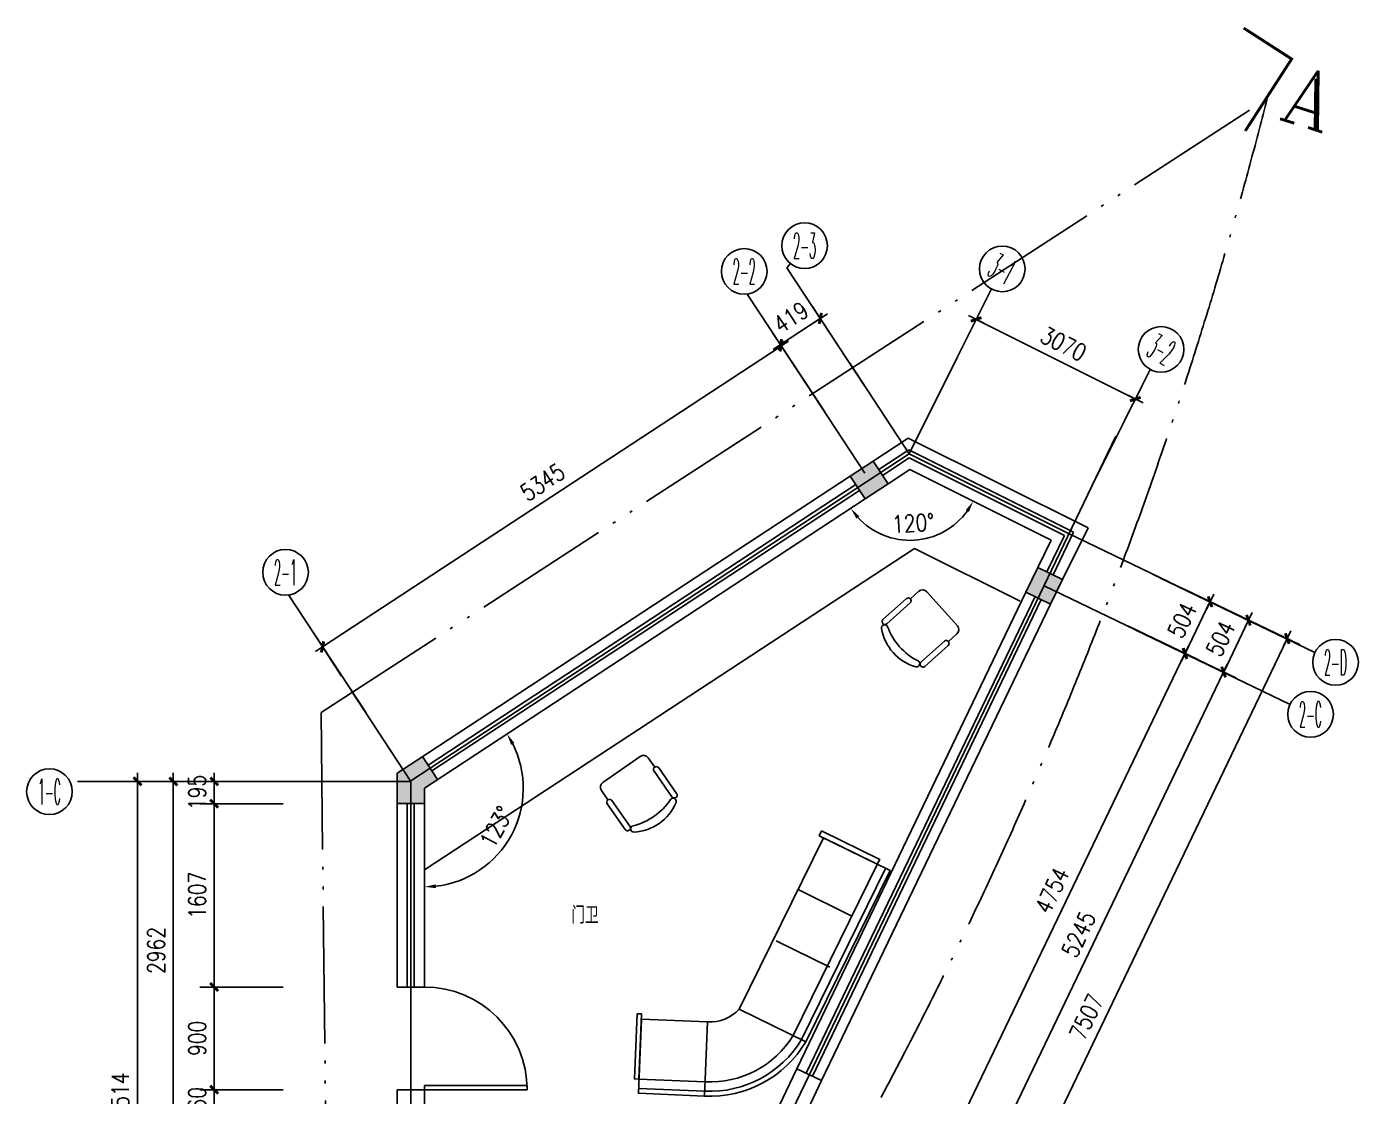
# Model space of a CAD drawing. Extents: x 772793 to 837193, y -2580156 to -2515127.
# Drawn here: x 772793 to 784467, y -2525119 to -2515744 of the extents above; entities that cross this region are included whole.
import ezdxf
from ezdxf.enums import TextEntityAlignment as Align

# ---------------------------------------------------------------- set-up
doc = ezdxf.new("R2010")
doc.units = 0
doc.header["$LTSCALE"] = 500
doc.header["$MEASUREMENT"] = 0
doc.linetypes.add('ACAD_ISO05W100', pattern=[34, 24, -3, 0.5, -3, 0.5, -3])
doc.linetypes.add('CENTER', pattern=[2, 1.25, -0.25, 0.25, -0.25])
doc.layers.get('0').update_dxf_attribs({"linetype": 'CONTINUOUS'})
doc.layers.get('DEFPOINTS').update_dxf_attribs({"linetype": 'CONTINUOUS'})
for name, color, linetype in [('4', 4, 'CONTINUOUS'), ('6', 6, 'CONTINUOUS'), ('AIDL', 6, 'CONTINUOUS'), ('AXIS', 3, 'CONTINUOUS'), ('AXIS_TEXT', 7, 'CONTINUOUS'), ('BLOCK', 1, 'CONTINUOUS'), ('DOTE', 1, 'CENTER'), ('WALL', 7, 'CONTINUOUS')]:
    doc.layers.add(name, color=color, linetype=linetype)
doc.styles.add('COMP', font='complex', dxfattribs={"bigfont": 'hztxt'})
doc.styles.add('COMPLEX', font='COMPLEX')
doc.styles.add('DIM_FONT', font='txt.shx', dxfattribs={"width": 0.8, "bigfont": 'hztxt.shx'})
doc.dimstyles.new('AXIS50', dxfattribs={"dimscale": 0.5, "dimtxt": 300, "dimasz": 1, "dimexe": 250, "dimexo": 300, "dimgap": 150, "dimtad": 1, "dimdec": 0, "dimzin": 0, "dimtxsty": 'DIM_FONT', "dimblk": '_DIMX', "dimblk1": 'ARCHTICK', "dimblk2": 'ARCHTICK', "dimcen": 0.09, "dimdle": 1.5, "dimse1": 1, "dimse2": 1, "dimclrd": 3, "dimclre": 3, "dimclrt": 7, "dimazin": 3, "dimtfac": 1, "dimtdec": 0, "dimtix": 1, "dimtmove": 0, "dimatfit": 3, "dimtolj": 1, "dimtzin": 0})
doc.dimstyles.new('DIMA50', dxfattribs={"dimscale": 0.5, "dimtxt": 300, "dimasz": 1, "dimexe": 250, "dimexo": 300, "dimgap": 150, "dimtad": 1, "dimdec": 0, "dimzin": 0, "dimtxsty": 'DIM_FONT', "dimblk": '_DIMX', "dimblk1": '_DIMX', "dimblk2": '_DIMX', "dimsah": 1, "dimcen": 0.09, "dimdle": 1.5, "dimse1": 1, "dimclrd": 3, "dimclre": 3, "dimclrt": 7, "dimazin": 3, "dimtfac": 1, "dimtdec": 0, "dimtix": 1, "dimtmove": 0, "dimatfit": 3, "dimtolj": 1, "dimtzin": 0})

# ---------------------------------------------------------------- blocks, each defined once
blk = doc.blocks.new('M')
at = {"layer": 'BLOCK'}
for p, q in [((0, 40), (1000, 40)), ((0, 40), (0, 0)), ((0, 0), (1000, 0)), ((1000, 40), (1000, 0))]:
    blk.add_line(p, q, dxfattribs=at)
blk.add_arc((0, 0), 1000, 0, 90, dxfattribs=at)
blk = doc.blocks.new('_AXISO')
blk.add_circle((0, 0), 0.5)
at = {"layer": 'AXIS_TEXT', "style": 'COMPLEX', "width": 1.041667}
blk.add_attdef('A', text='', height=0.56, dxfattribs=at).set_placement((-0.25, -0.28), (0.25, -0.28), align=Align.FIT)
blk = doc.blocks.new('_DIMX')
blk.add_line((-150, 0), (150, 0))
at = {"const_width": 50}
blk.add_lwpolyline([(-70, -70), (70, 70)], dxfattribs=at)
blk = doc.blocks.new('*D134')
at = {"color": 3, "linetype": 'BYBLOCK'}
for p, q in [((756398, -2525061), (755669, -2525061)), ((755794, -2525061), (755794, -2525060)), ((755794, -2525321), (755794, -2525061)), ((755794, -2525322), (755794, -2525322))]:
    blk.add_line(p, q, dxfattribs=at)
at = {"layer": 'DEFPOINTS', "color": 0, "linetype": 'BYBLOCK'}
for p in [(755794, -2525061), (756548, -2525061), (757272, -2525321)]:
    blk.add_point(p, dxfattribs=at)
at = {"color": 3, "linetype": 'BYBLOCK', "xscale": 0.5, "yscale": 0.5, "zscale": 0.5}
for p, rotation in [((755794, -2525061), 270), ((755794, -2525321), 90)]:
    blk.add_blockref('_DIMX', p, dxfattribs=dict(at, rotation=rotation))
at = {"color": 7, "linetype": 'BYBLOCK', "insert": (755644, -2525191), "char_height": 150, "attachment_point": 5, "rotation": 90, "style": 'DIM_FONT'}
blk.add_mtext('\\A1;260', dxfattribs=at)
blk = doc.blocks.new('*D135')
at = {"color": 3, "linetype": 'BYBLOCK'}
for p, q in [((756397, -2524161), (755669, -2524161)), ((755794, -2525061), (755794, -2524162))]:
    blk.add_line(p, q, dxfattribs=at)
at = {"layer": 'DEFPOINTS', "color": 0, "linetype": 'BYBLOCK'}
for p in [(755794, -2524161), (756547, -2524161), (757272, -2525061)]:
    blk.add_point(p, dxfattribs=at)
at = {"color": 3, "linetype": 'BYBLOCK', "xscale": 0.5, "yscale": 0.5, "zscale": 0.5}
for p, rotation in [((755794, -2524161), 90), ((755794, -2525061), 270)]:
    blk.add_blockref('_DIMX', p, dxfattribs=dict(at, rotation=rotation))
at = {"color": 7, "linetype": 'BYBLOCK', "insert": (755644, -2524611), "char_height": 150, "attachment_point": 5, "rotation": 90, "style": 'DIM_FONT'}
blk.add_mtext('\\A1;900', dxfattribs=at)
blk = doc.blocks.new('*D136')
at = {"color": 3, "linetype": 'BYBLOCK'}
for p, q in [((756397, -2522554), (755669, -2522554)), ((755794, -2524161), (755794, -2522554))]:
    blk.add_line(p, q, dxfattribs=at)
at = {"layer": 'DEFPOINTS', "color": 0, "linetype": 'BYBLOCK'}
for p in [(755794, -2522554), (756547, -2522554), (756547, -2524161)]:
    blk.add_point(p, dxfattribs=at)
at = {"color": 3, "linetype": 'BYBLOCK', "xscale": 0.5, "yscale": 0.5, "zscale": 0.5}
for p, rotation in [((755794, -2522554), 90), ((755794, -2524161), 270)]:
    blk.add_blockref('_DIMX', p, dxfattribs=dict(at, rotation=rotation))
at = {"color": 7, "linetype": 'BYBLOCK', "insert": (755644, -2523357), "char_height": 150, "attachment_point": 5, "rotation": 90, "style": 'DIM_FONT'}
blk.add_mtext('\\A1;1607', dxfattribs=at)
blk = doc.blocks.new('*D137')
at = {"color": 3, "linetype": 'BYBLOCK'}
for p, q in [((756246, -2522359), (755669, -2522359)), ((755794, -2522358), (755794, -2522358)), ((755794, -2522554), (755794, -2522359)), ((755794, -2522554), (755794, -2522555))]:
    blk.add_line(p, q, dxfattribs=at)
at = {"layer": 'DEFPOINTS', "color": 0, "linetype": 'BYBLOCK'}
for p in [(755794, -2522359), (756396, -2522359), (756547, -2522554)]:
    blk.add_point(p, dxfattribs=at)
at = {"color": 3, "linetype": 'BYBLOCK', "xscale": 0.5, "yscale": 0.5, "zscale": 0.5}
for p, rotation in [((755794, -2522359), 270), ((755794, -2522554), 90)]:
    blk.add_blockref('_DIMX', p, dxfattribs=dict(at, rotation=rotation))
at = {"color": 7, "linetype": 'BYBLOCK', "insert": (755644, -2522456), "char_height": 150, "attachment_point": 5, "rotation": 90, "style": 'DIM_FONT'}
blk.add_mtext('\\A1;195', dxfattribs=at)
blk = doc.blocks.new('*D138')
at = {"color": 3, "linetype": 'BYBLOCK'}
for p, q in [((760932, -2518798), (760696, -2518438)), ((756744, -2521179), (760764, -2518543)), ((756911, -2521436), (756675, -2521075))]:
    blk.add_line(p, q, dxfattribs=at)
at = {"layer": 'DEFPOINTS', "color": 0, "linetype": 'BYBLOCK'}
for p in [(760764, -2518542), (761014, -2518924), (756993, -2521561)]:
    blk.add_point(p, dxfattribs=at)
at = {"color": 3, "linetype": 'BYBLOCK', "xscale": 0.5, "yscale": 0.5, "zscale": 0.5}
for p, rotation in [((760764, -2518542), 33.26136682013938), ((756743, -2521180), 213.2613668201394)]:
    blk.add_blockref('_DIMX', p, dxfattribs=dict(at, rotation=rotation))
at = {"color": 7, "linetype": 'BYBLOCK', "insert": (758672, -2519736), "char_height": 150, "attachment_point": 5, "rotation": 33.2614, "style": 'DIM_FONT'}
blk.add_mtext('\\A1;5345', dxfattribs=at)
blk = doc.blocks.new('*D139')
at = {"color": 3, "linetype": 'BYBLOCK'}
for p, q in [((762377, -2518504), (762529, -2518199)), ((762474, -2518311), (763869, -2519008)), ((763772, -2519202), (763925, -2518897))]:
    blk.add_line(p, q, dxfattribs=at)
at = {"layer": 'DEFPOINTS', "color": 0, "linetype": 'BYBLOCK'}
for p in [(762309, -2518639), (763869, -2519008), (763705, -2519336)]:
    blk.add_point(p, dxfattribs=at)
at = {"color": 3, "linetype": 'BYBLOCK', "xscale": 0.5, "yscale": 0.5, "zscale": 0.5}
for p, rotation in [((762473, -2518310), 153.4379603862537), ((763869, -2519008), 333.4379603862537)]:
    blk.add_blockref('_DIMX', p, dxfattribs=dict(at, rotation=rotation))
at = {"color": 7, "linetype": 'BYBLOCK', "insert": (763238, -2518525), "char_height": 150, "attachment_point": 5, "rotation": 333.438, "style": 'DIM_FONT'}
blk.add_mtext('\\A1;3070', dxfattribs=at)
blk = doc.blocks.new('*D142')
at = {"color": 3, "linetype": 'BYBLOCK'}
blk.add_line((755121, -2522359), (755121, -2527872), dxfattribs=at)
at = {"layer": 'DEFPOINTS', "color": 0, "linetype": 'BYBLOCK'}
for p in [(756599, -2522359), (755121, -2527873), (756599, -2527873)]:
    blk.add_point(p, dxfattribs=at)
at = {"color": 3, "linetype": 'BYBLOCK', "xscale": 0.5, "yscale": 0.5, "zscale": 0.5}
for p, rotation in [((755121, -2522359), 90), ((755121, -2527873), 270)]:
    blk.add_blockref('_DIMX', p, dxfattribs=dict(at, rotation=rotation))
at = {"color": 7, "linetype": 'BYBLOCK', "insert": (754971, -2525116), "char_height": 150, "attachment_point": 5, "rotation": 90, "style": 'DIM_FONT'}
blk.add_mtext('\\A1;5514', dxfattribs=at)
blk = doc.blocks.new('_ARCHTICK')
at = {"color": 0, "linetype": 'BYBLOCK', "const_width": 0.15}
blk.add_lwpolyline([(-0.5, -0.5), (0.5, 0.5)], dxfattribs=at)
blk = doc.blocks.new('*D143')
at = {"color": 3, "linetype": 'BYBLOCK'}
for p, q in [((756247, -2522359), (755310, -2522359)), ((755435, -2525321), (755435, -2522359))]:
    blk.add_line(p, q, dxfattribs=at)
at = {"layer": 'DEFPOINTS', "color": 0, "linetype": 'BYBLOCK'}
for p in [(755435, -2522359), (756397, -2522359), (756913, -2525321)]:
    blk.add_point(p, dxfattribs=at)
at = {"color": 3, "linetype": 'BYBLOCK', "xscale": 0.5, "yscale": 0.5, "zscale": 0.5}
for p, rotation in [((755435, -2522359), 90), ((755435, -2525321), 270)]:
    blk.add_blockref('_DIMX', p, dxfattribs=dict(at, rotation=rotation))
at = {"color": 7, "linetype": 'BYBLOCK', "insert": (755285, -2523840), "char_height": 150, "attachment_point": 5, "rotation": 90, "style": 'DIM_FONT'}
blk.add_mtext('\\A1;2962', dxfattribs=at)
blk = doc.blocks.new('*D144')
at = {"color": 3, "linetype": 'BYBLOCK'}
for p, q in [((764026, -2520545), (764636, -2520839)), ((764523, -2520785), (764306, -2521238)), ((763808, -2520999), (764418, -2521293))]:
    blk.add_line(p, q, dxfattribs=at)
at = {"layer": 'DEFPOINTS', "color": 0, "linetype": 'BYBLOCK'}
for p in [(763891, -2520480), (763673, -2520934), (764306, -2521238)]:
    blk.add_point(p, dxfattribs=at)
at = {"color": 3, "linetype": 'BYBLOCK', "xscale": 0.5, "yscale": 0.5, "zscale": 0.5}
for p, rotation in [((764524, -2520784), 64.3449542539594), ((764306, -2521238), 244.3449542539594)]:
    blk.add_blockref('_DIMX', p, dxfattribs=dict(at, rotation=rotation))
at = {"color": 7, "linetype": 'BYBLOCK', "insert": (764279, -2520947), "char_height": 150, "attachment_point": 5, "rotation": 64.345, "style": 'DIM_FONT'}
blk.add_mtext('\\A1;504', dxfattribs=at)
blk = doc.blocks.new('*D145')
at = {"color": 3, "linetype": 'BYBLOCK'}
for p, q in [((763808, -2520999), (764416, -2521291)), ((764303, -2521238), (762245, -2525522)), ((761750, -2525284), (762358, -2525576))]:
    blk.add_line(p, q, dxfattribs=at)
at = {"layer": 'DEFPOINTS', "color": 0, "linetype": 'BYBLOCK'}
for p in [(763673, -2520934), (761614, -2525219), (762245, -2525522)]:
    blk.add_point(p, dxfattribs=at)
at = {"color": 3, "linetype": 'BYBLOCK', "xscale": 0.5, "yscale": 0.5, "zscale": 0.5}
for p, rotation in [((764303, -2521237), 64.34495425389672), ((762245, -2525522), 244.3449542538967)]:
    blk.add_blockref('_DIMX', p, dxfattribs=dict(at, rotation=rotation))
at = {"color": 7, "linetype": 'BYBLOCK', "insert": (763139, -2523315), "char_height": 150, "attachment_point": 5, "rotation": 64.345, "style": 'DIM_FONT'}
blk.add_mtext('\\A1;4754', dxfattribs=at)
blk = doc.blocks.new('*D151')
at = {"color": 3, "linetype": 'BYBLOCK'}
for p, q in [((764296, -2520675), (764973, -2521000)), ((764860, -2520947), (764643, -2521400))]:
    blk.add_line(p, q, dxfattribs=at)
at = {"layer": 'DEFPOINTS', "color": 0, "linetype": 'BYBLOCK'}
for p in [(764161, -2520610), (763943, -2521064), (764642, -2521400)]:
    blk.add_point(p, dxfattribs=at)
at = {"color": 3, "linetype": 'BYBLOCK', "xscale": 0.5, "yscale": 0.5, "zscale": 0.5}
for p, rotation in [((764860, -2520946), 64.34495425398417), ((764642, -2521400), 244.3449542539842)]:
    blk.add_blockref('_DIMX', p, dxfattribs=dict(at, rotation=rotation))
at = {"color": 7, "linetype": 'BYBLOCK', "insert": (764616, -2521108), "char_height": 150, "attachment_point": 5, "rotation": 64.345, "style": 'DIM_FONT'}
blk.add_mtext('\\A1;504', dxfattribs=at)
blk = doc.blocks.new('*D152')
at = {"color": 3, "linetype": 'BYBLOCK'}
for p, q in [((764078, -2521129), (764755, -2521454)), ((764642, -2521401), (762372, -2526127))]:
    blk.add_line(p, q, dxfattribs=at)
at = {"layer": 'DEFPOINTS', "color": 0, "linetype": 'BYBLOCK'}
for p in [(763943, -2521064), (761672, -2525792), (762372, -2526128)]:
    blk.add_point(p, dxfattribs=at)
at = {"color": 3, "linetype": 'BYBLOCK', "xscale": 0.5, "yscale": 0.5, "zscale": 0.5}
for p, rotation in [((764642, -2521400), 64.34495425398123), ((762372, -2526128), 244.3449542539813)]:
    blk.add_blockref('_DIMX', p, dxfattribs=dict(at, rotation=rotation))
at = {"color": 7, "linetype": 'BYBLOCK', "insert": (763372, -2523699), "char_height": 150, "attachment_point": 5, "rotation": 64.345, "style": 'DIM_FONT'}
blk.add_mtext('\\A1;5245', dxfattribs=at)
blk = doc.blocks.new('*D154')
at = {"color": 3, "linetype": 'BYBLOCK'}
for p, q in [((764297, -2520673), (765313, -2521161)), ((765200, -2521108), (761950, -2527873)), ((761047, -2527440), (762063, -2527928))]:
    blk.add_line(p, q, dxfattribs=at)
at = {"layer": 'DEFPOINTS', "color": 0, "linetype": 'BYBLOCK'}
for p in [(764162, -2520609), (760912, -2527375), (761950, -2527874)]:
    blk.add_point(p, dxfattribs=at)
at = {"color": 3, "linetype": 'BYBLOCK', "xscale": 0.5, "yscale": 0.5, "zscale": 0.5}
for p, rotation in [((765200, -2521107), 64.34495425397795), ((761950, -2527874), 244.344954253978)]:
    blk.add_blockref('_DIMX', p, dxfattribs=dict(at, rotation=rotation))
at = {"color": 7, "linetype": 'BYBLOCK', "insert": (763440, -2524425), "char_height": 150, "attachment_point": 5, "rotation": 64.345, "style": 'DIM_FONT'}
blk.add_mtext('\\A1;7507', dxfattribs=at)
blk = doc.blocks.new('*D155')
at = {"color": 3, "linetype": 'BYBLOCK'}
for p, q in [((761282, -2518568), (761038, -2518197)), ((760757, -2518531), (761107, -2518301)), ((761107, -2518301), (761108, -2518301)), ((760932, -2518798), (760688, -2518426)), ((760756, -2518531), (760756, -2518532))]:
    blk.add_line(p, q, dxfattribs=at)
at = {"layer": 'DEFPOINTS', "color": 0, "linetype": 'BYBLOCK'}
for p in [(761107, -2518301), (761365, -2518694), (761014, -2518924)]:
    blk.add_point(p, dxfattribs=at)
at = {"color": 3, "linetype": 'BYBLOCK', "xscale": 0.5, "yscale": 0.5, "zscale": 0.5}
for p, rotation in [((761107, -2518301), 213.2613668201083), ((760757, -2518531), 33.2613668201082)]:
    blk.add_blockref('_DIMX', p, dxfattribs=dict(at, rotation=rotation))
at = {"color": 7, "linetype": 'BYBLOCK', "insert": (760850, -2518291), "char_height": 150, "attachment_point": 5, "rotation": 33.2614, "style": 'DIM_FONT'}
blk.add_mtext('\\A1;419', dxfattribs=at)
blk = doc.blocks.new('*D156')
at = {"color": 3, "linetype": 'BYBLOCK'}
blk.add_arc((757637, -2522418), 866, 276.6213, 26.6401, dxfattribs=at)
for points in [[(758396, -2522038), (758425, -2522021), (758361, -2521943)], [(757737, -2523294), (757736, -2523261), (757637, -2523283)]]:
    blk.add_solid(points, dxfattribs=at)
at = {"layer": 'DEFPOINTS', "color": 0, "linetype": 'BYBLOCK'}
for p in [(761500, -2519883), (757704, -2522373), (757637, -2522554), (758206, -2523070, 0), (757637, -2524161)]:
    blk.add_point(p, dxfattribs=at)
at = {"color": 7, "linetype": 'BYBLOCK', "insert": (758267, -2522758), "char_height": 150, "attachment_point": 5, "rotation": 61.6307, "style": 'DIM_FONT'}
blk.add_mtext('\\A1;123°', dxfattribs=at)
blk = doc.blocks.new('*D157')
at = {"color": 3, "linetype": 'BYBLOCK'}
blk.add_arc((761893, -2519626), 620, 222.5086, 324.1907, dxfattribs=at)
for points in [[(761423, -2520055), (761449, -2520035), (761374, -2519966)], [(762382, -2519980), (762410, -2519997), (762448, -2519903)]]:
    blk.add_solid(points, dxfattribs=at)
at = {"layer": 'DEFPOINTS', "color": 0, "linetype": 'BYBLOCK'}
for p in [(761893, -2519626), (761500, -2519883), (761715, -2520220, 0), (763132, -2520245), (757704, -2522373)]:
    blk.add_point(p, dxfattribs=at)
at = {"color": 7, "linetype": 'BYBLOCK', "insert": (761921, -2520095), "char_height": 150, "attachment_point": 5, "rotation": 3.3497, "style": 'DIM_FONT'}
blk.add_mtext('\\A1;120°', dxfattribs=at)

msp = doc.modelspace()

# ---------------------------------------------------------------- hatches: boundary and pattern name
at = {"layer": 'WALL', "linetype": 'BYBLOCK'}
h = msp.add_hatch(color=256, dxfattribs=at)
h.paths.add_polyline_path([(780212.8, -2519551), (780012.2, -2519682.6), (780143.8, -2519883.3), (780344.5, -2519751.7)])
h.paths.add_polyline_path([(781872.3, -2520588.1), (781655.9, -2520484.2), (781552, -2520700.5), (781768.4, -2520804.5)])
h.paths.add_polyline_path([(776347.5, -2522373.3), (776394.8, -2522342.3), (776263.2, -2522141.6), (776215.8, -2522172.7), (776040.2, -2522287.9), (776040.2, -2522553.9), (776280.2, -2522553.9), (776280.2, -2522417.5)])

# ---------------------------------------------------------------- linework, layer by layer
for p, q in [((779762.2, -2524981.3, 0), (779335.2, -2525870.5, 0)), ((779545.9, -2524877.4, 0), (779390.4, -2525201.1, 0)), ((779762.2, -2524981.3, 0), (779545.9, -2524877.4, 0)), ((776280.2, -2525061.1, 0), (776040.2, -2525061.1, 0)), ((776040.2, -2525061.1, 0), (776040.2, -2528041.6, 0)), ((776280.2, -2525061.1, 0), (776280.2, -2525201.1, 0))]:
    msp.add_line(p, q)
at = {"layer": '4', "linetype": 'BYBLOCK'}
for p, q in [((780212.8, -2519551, 0), (780520.5, -2519349.2, 0)), ((780344.5, -2519751.7, 0), (780536.6, -2519625.6, 0))]:
    msp.add_line(p, q, dxfattribs=at)
at = {"layer": '4'}
for p, q in [((780520.5, -2519349.2, 0), (782097.5, -2520137.6, 0)), ((780262.2, -2519626.2, 0), (780526.5, -2519452.9, 0)), ((780526.5, -2519452.9, 0), (781970.9, -2520174.9, 0)), ((780295.1, -2519676.4, 0), (780530.6, -2519522, 0)), ((780530.6, -2519522, 0), (781891.2, -2520202.2, 0)), ((780012.2, -2519682.6, 0), (776215.8, -2522172.7, 0)), ((780536.6, -2519625.6, 0), (781775.5, -2520245, 0)), ((776312.5, -2522216.9, 0), (780061.5, -2519757.9, 0)), ((776345.4, -2522267, 0), (780094.4, -2519808, 0)), ((776347.5, -2522373.3, 0), (780143.8, -2519883.3, 0)), ((781891.2, -2520202.2, 0), (781737.1, -2520523.2, 0)), ((781970.9, -2520174.9, 0), (781791.2, -2520549.2, 0)), ((781872.3, -2520588.1, 0), (782097.5, -2520137.6, 0)), ((781655.9, -2520484.2, 0), (781775.5, -2520245, 0)), ((781552, -2520700.5, 0), (779545.9, -2524877.4, 0)), ((781633.2, -2520739.5, 0), (779627, -2524916.3, 0)), ((781687.3, -2520765.5, 0), (779681.1, -2524942.3, 0)), ((781768.4, -2520804.5, 0), (779762.2, -2524981.3, 0)), ((776040.2, -2522553.9, 0), (776040.2, -2524161.1, 0)), ((776130.2, -2522553.9, 0), (776130.2, -2524161.1, 0)), ((776190.2, -2522553.9, 0), (776190.2, -2524161.1, 0)), ((776280.2, -2522553.9, 0), (776280.2, -2524161.1, 0))]:
    msp.add_line(p, q, dxfattribs=at)
at = {"layer": 'AIDL', "color": 2}
for p, q in [((776280.2, -2523135.1, 0), (780577.1, -2520316.6, 0)), ((780577.1, -2520316.6, 0), (781503.5, -2520779.8, 0)), ((780300, -2520940.5, 0), (780505, -2520757.2, 0)), ((780614.9, -2520692.6, 0), (780540.3, -2520759.2, 0)), ((780685.5, -2520696.6, 0), (780952, -2520994.8, 0)), ((780538.4, -2520794.5, 0), (780333.3, -2520977.8, 0)), ((780633.1, -2521313.3, 0), (780838.2, -2521130.1, 0)), ((780948.1, -2521065.4, 0), (780873.5, -2521132.1, 0)), ((780871.5, -2521167.4, 0), (780666.5, -2521350.6, 0)), ((777844, -2522368.7, 0), (778171.8, -2522139.5, 0)), ((778241.4, -2522151.8, 0), (778298.8, -2522233.7, 0)), ((778450.2, -2522493.9, 0), (778292.6, -2522268.5, 0)), ((778333.6, -2522239.9, 0), (778491.2, -2522465.2, 0)), ((777831.7, -2522438.3, 0), (777889, -2522520.3, 0)), ((777923.8, -2522526.5, 0), (778081.5, -2522751.8, 0)), ((778040.5, -2522780.5, 0), (777882.9, -2522555.1, 0)), ((780252, -2523080.9, 0), (779511.4, -2524585.7, 0)), ((780325.3, -2523117, 0), (779584.7, -2524621.8, 0)), ((780020.3, -2523536.2, 0), (779550, -2523304.7, 0)), ((779833.6, -2523987.4, 0), (779363.2, -2523755.9, 0)), ((778735.8, -2525115.9, 0), (778762.6, -2524466.4, 0)), ((778740.9, -2524991.7, 0), (778160.7, -2524967.7, 0)), ((778737.5, -2525073.3, 0), (778157.4, -2525049.3, 0))]:
    msp.add_line(p, q, dxfattribs=at)
at = {"layer": 'AIDL', "color": 2, "elevation": 0}
for points in [[(779778, -2522853.3), (780361.5, -2523140.4), (779623.1, -2524640.7), (779039.7, -2524353.6)], [(779762.2, -2522792.1), (780270.9, -2523042.5), (780249.8, -2523085.4), (779741, -2522835.1)], [(778144.9, -2524394.6), (778184.4, -2524396.2), (778160.7, -2524967.7), (778121.3, -2524966.1)]]:
    msp.add_lwpolyline(points, close=True, dxfattribs=at)
msp.add_lwpolyline([(778735.8, -2525116.1), (778155.6, -2525092.1), (778182.5, -2524442.4), (778762.6, -2524466.4)], dxfattribs=at)
at = {"layer": 'AIDL', "color": 2}
for centre, radius, start, end in [((780521.7, -2520775.9, 0), 25, 311.78339, 131.78339), ((780648.2, -2520729.9, 0), 50, 41.78339, 131.78339), ((780314.4, -2521014.6, 0), 28.1, 20.54408, 189.8926), ((780706.3, -2520946.2, 0), 425.9, 189.8926, 253.67418), ((780316.6, -2520959.1, 0), 25, 131.78339, 311.78339), ((780857.6, -2520811, 0), 552.1, 200.54408, 243.0227), ((780914.8, -2521028.1, 0), 50, 311.78339, 41.78339), ((780854.9, -2521148.7, 0), 25, 311.78339, 131.78339), ((780594.4, -2521328, 0), 28.1, 253.67418, 63.0227), ((780649.8, -2521332, 0), 25, 131.78339, 311.78339), ((778200.5, -2522180.4, 0), 50, 34.969, 124.969), ((778313.1, -2522254.2, 0), 25, 34.969, 214.969), ((777872.7, -2522409.7, 0), 50, 124.969, 214.969), ((777903.4, -2522540.8, 0), 25, 34.969, 214.969), ((777978.1, -2522211.4, 0), 552.1, 283.72969, 326.20831), ((778460.2, -2522534.1, 0), 28.1, 336.85979, 146.20831), ((778470.7, -2522479.6, 0), 25, 214.969, 34.969), ((778094.4, -2522377.7, 0), 425.9, 273.07821, 336.85979), ((778061, -2522766.1, 0), 25, 214.969, 34.969), ((778115.8, -2522775, 0), 28.1, 103.72969, 273.07821), ((778788.4, -2524133.1, 0), 334.3, 265.57902, 318.73617), ((778785.8, -2524143.4, 0), 973.9, 267.05351, 329.29093), ((778785.9, -2524143.2, 0), 931.2, 267.02393, 329.07359), ((778786, -2524142.8, 0), 849.9, 266.95811, 328.59483)]:
    msp.add_arc(centre, radius, start, end, dxfattribs=at)
at = {"layer": 'AXIS', "linetype": 'BYBLOCK'}
for p, q in [((779458.4, -2517858.4, 0), (779488.7, -2517820.3, 0)), ((779458.4, -2517858.4, 0), (780138.1, -2518891.6, 0)), ((779109.3, -2518087.4, 0), (779789.1, -2519120.5, 0)), ((781250.6, -2518043.2, 0), (780739.8, -2519065, 0)), ((782642.8, -2518748.4, 0), (782132, -2519770.2, 0)), ((784086.8, -2521228.6, 0), (782728.2, -2520573.7, 0)), ((775088.4, -2520724.8), (775768.2, -2521757.9, 0)), ((783867.9, -2521684.3, 0), (782509.3, -2521029.4, 0)), ((773239.7, -2522358.7, 0), (775040.2, -2522358.7))]:
    msp.add_line(p, q, dxfattribs=at)
at = {"layer": 'AXIS', "linetype": 'BYBLOCK', "const_width": 25, "elevation": 0}
msp.add_lwpolyline([(783462, -2515756.3), (783882.2, -2516027.3), (783475.7, -2516657.6)], dxfattribs=at)
at = {"layer": 'DOTE', "linetype": 'BYBLOCK'}
for p, q in [((780140.6, -2519656.4, 0), (779437.6, -2518584.7, 0)), ((780528.6, -2519487.4, 0), (780952.9, -2518638.5, 0)), ((780528.6, -2519487.4, 0), (780008, -2518693.8, 0)), ((782342, -2519333, 0), (778681, -2526955.3, 0)), ((780528.6, -2519487.4, 0), (776151, -2522358.7, 0)), ((780528.6, -2519487.4, 0), (781931.1, -2520188.6, 0)), ((781931.1, -2520188.6, 0), (782805.4, -2520608.5, 0)), ((781712.2, -2520644.3, 0), (782586.5, -2521064.3, 0)), ((776160.2, -2522358.7, 0), (775636.9, -2521560.9, 0)), ((775040.2, -2522358.7), (776160.2, -2522358.7, 0)), ((776160.2, -2522358.7, 0), (776160.2, -2527872.8, 0))]:
    msp.add_line(p, q, dxfattribs=at)
at = {"layer": 'WALL', "linetype": 'ACAD_ISO05W100', "ltscale": 0.1}
for q in [(783666.7, -2516376.4), (775491.2, -2532127.9)]:
    msp.add_line((775374.1, -2521756.3, 0), q, dxfattribs=at)
at = {"layer": 'WALL'}
for p, q in [((780012.2, -2519682.6, 0), (780212.8, -2519551, 0)), ((780344.5, -2519751.7, 0), (780212.8, -2519551, 0)), ((780143.8, -2519883.3, 0), (780012.2, -2519682.6, 0)), ((780143.8, -2519883.3, 0), (780344.5, -2519751.7, 0)), ((781655.9, -2520484.2, 0), (781552, -2520700.5, 0)), ((781872.3, -2520588.1, 0), (781655.9, -2520484.2, 0)), ((781872.3, -2520588.1, 0), (781768.4, -2520804.5, 0)), ((781768.4, -2520804.5, 0), (781552, -2520700.5, 0)), ((776040.2, -2522287.9, 0), (776215.8, -2522172.7, 0)), ((776263.2, -2522141.6, 0), (776394.8, -2522342.3, 0)), ((776040.2, -2522287.9, 0), (776040.2, -2522553.9, 0)), ((776280.2, -2522417.5, 0), (776347.5, -2522373.3, 0)), ((776280.2, -2522417.5, 0), (776280.2, -2522553.9, 0)), ((776040.2, -2522553.9, 0), (776280.2, -2522553.9, 0)), ((776280.2, -2524161.1, 0), (776040.2, -2524161.1, 0))]:
    msp.add_line(p, q, dxfattribs=at)
at = {"layer": 'WALL', "linetype": 'BYBLOCK'}
msp.add_line((776040.2, -2524161.1, 0), (776280.2, -2524161.1, 0), dxfattribs=at)
at = {"layer": 'WALL', "linetype": 'ACAD_ISO05W100', "ltscale": 0.1}
msp.add_arc((746148.2, -2506900.6, 0), 38696.6, 319.31309, 345.82555, dxfattribs=at)

# ---------------------------------------------------------------- block references
at = {"xscale": 0.9, "yscale": 0.9, "zscale": 0.9, "rotation": 1.388502951739713e-10}
msp.add_blockref('M', (776280.2, -2525061.1, 0), dxfattribs=at)
at = {"layer": 'AXIS', "linetype": 'BYBLOCK'}
ref = msp.add_blockref('_AXISO', (779613, -2517663.6, 0), dxfattribs=dict(at, xscale=400, yscale=400, zscale=400, rotation=1.943955021310501e-11))
ref.add_attrib('A', '2-3', dxfattribs={"layer": 'AXIS_TEXT', "height": 224, "style": 'COMPLEX', "width": 0.3125}).set_placement((779513, -2517775.6, 0), (779713, -2517775.6), align=Align.FIT)
ref = msp.add_blockref('_AXISO', (781345.6, -2517867.2, 0), dxfattribs=dict(at, xscale=400, yscale=400, zscale=400, rotation=331.6306834096204))
ref.add_attrib('A', '3-1', dxfattribs={"layer": 'AXIS_TEXT', "height": 224, "rotation": 331.63068, "style": 'COMPLEX', "width": 0.347222}).set_placement((781204.4, -2517918.2, 0), (781380.4, -2518013.3), align=Align.FIT)
ref = msp.add_blockref('_AXISO', (779083.5, -2517889.1, 0), dxfattribs=dict(at, xscale=400, yscale=400, zscale=400, rotation=1.943955021310501e-11))
ref.add_attrib('A', '2-2', dxfattribs={"layer": 'AXIS_TEXT', "height": 224, "style": 'COMPLEX', "width": 0.3125}).set_placement((778983.5, -2518001.1, 0), (779183.5, -2518001.1), align=Align.FIT)
ref = msp.add_blockref('_AXISO', (782737.9, -2518572.4, 0), dxfattribs=dict(at, xscale=400, yscale=400, zscale=400, rotation=331.6306834096204))
ref.add_attrib('A', '3-2', dxfattribs={"layer": 'AXIS_TEXT', "height": 224, "rotation": 331.63068, "style": 'COMPLEX', "width": 0.317797}).set_placement((782596.7, -2518623.5, 0), (782772.6, -2518718.5), align=Align.FIT)
ref = msp.add_blockref('_AXISO', (775062.6, -2520526.4, 0), dxfattribs=dict(at, xscale=400, yscale=400, zscale=400, rotation=1.943955021310501e-11))
ref.add_attrib('A', '2-1', dxfattribs={"layer": 'AXIS_TEXT', "height": 224, "style": 'COMPLEX', "width": 0.340909}).set_placement((774962.6, -2520638.4, 0), (775162.6, -2520638.4), align=Align.FIT)
ref = msp.add_blockref('_AXISO', (784267.1, -2521315.2, 0), dxfattribs=dict(at, xscale=400, yscale=400, zscale=400, rotation=359.9999999999961))
ref.add_attrib('A', '2-D', dxfattribs={"layer": 'AXIS_TEXT', "height": 224, "style": 'COMPLEX', "width": 0.297619}).set_placement((784167.1, -2521427.2, 0), (784367.1, -2521427.2), align=Align.FIT)
ref = msp.add_blockref('_AXISO', (784048.2, -2521770.9, 0), dxfattribs=dict(at, xscale=400, yscale=400, zscale=400, rotation=359.9999999999961))
ref.add_attrib('A', '2-C', dxfattribs={"layer": 'AXIS_TEXT', "height": 224, "style": 'COMPLEX', "width": 0.307377}).set_placement((783948.2, -2521882.9, 0), (784148.2, -2521882.9), align=Align.FIT)
ref = msp.add_blockref('_AXISO', (772993, -2522448.6, 0), dxfattribs=dict(at, xscale=400, yscale=400, zscale=400, rotation=359.9999999999961))
ref.add_attrib('A', '1-C', dxfattribs={"layer": 'AXIS_TEXT', "height": 224, "style": 'COMPLEX', "width": 0.334821}).set_placement((772893, -2522560.6, 0), (773093, -2522560.6), align=Align.FIT)

# ---------------------------------------------------------------- texts
at = {"style": 'COMP'}
msp.add_attdef('A', text='', height=500, rotation=342.42871, dxfattribs=at).set_placement((784040.2, -2516370.8, 0), align=Align.MIDDLE)
at = {"layer": '6', "color": 7, "style": 'DIM_FONT', "width": 0.8}
msp.add_text('门卫', height=150, rotation=360, dxfattribs=at).set_placement((777567.7, -2523605.2, 0))

# ---------------------------------------------------------------- dimensions: what is measured, and where the dimension line sits
at = {"layer": 'AXIS', "linetype": 'BYBLOCK'}
for base, p1, p2, angle, override, picture, middle in [((779750.5, -2518301.3, 0), (779657.8, -2518923.6, 0), (780008, -2518693.8, 0), 33.26137, {"dimse1": 0}, '*D155', (779493.2, -2518290.7, 0)), ((780888.6, -2525522.3, 0), (782316.1, -2520934.4, 0), (780258, -2525219.4, 0), 64.34495, {"dimse1": 0}, '*D145', (781782.4, -2523314.8, 0)), ((781015.1, -2526127.8, 0), (782586.5, -2521064.3, 0), (780315.8, -2525791.9, 0), 64.34495, {"dimse1": 0, "dimse2": 1}, '*D152', (782015.2, -2523699, 0))]:
    dim = msp.add_linear_dim(base=base, p1=p1, p2=p2, angle=angle, dimstyle='DIMA50', override=override, dxfattribs=at)
    dim.commit()
    dim.dimension.update_dxf_attribs({"geometry": picture, "text_midpoint": middle, "insert": (18643.5, 0)})
for p1, p2, distance, text, picture, middle in [((780952.9, -2518638.5, 0), (782348.9, -2519336.4, 0), 366.8, '3070', '*D139', (781882, -2518525.2, 0)), ((775636.9, -2521560.9, 0), (779657.8, -2518923.6, 0), 455.9, '5345', '*D138', (777315, -2519735.6, 0))]:
    dim = msp.add_aligned_dim(p1=p1, p2=p2, distance=distance, text=text, dimstyle='DIMA50', override={"dimse1": 0}, dxfattribs=at)
    dim.commit()
    dim.dimension.update_dxf_attribs({"geometry": picture, "text_midpoint": middle, "insert": (18643.5, 0)})
for p1, p2, distance, override, picture, middle in [((782534.1, -2520480.4, 0), (782316.1, -2520934.4, 0), 702.3, {"dimse1": 0}, '*D144', (782922.9, -2520946.5, 0)), ((782805.4, -2520608.5, 0), (779555.3, -2527375.2, 0), 1151.5, {"dimse1": 0}, '*D154', (782083.1, -2524425.5, 0)), ((782804.5, -2520610.3, 0), (782586.5, -2521064.3, 0), 775.8, {"dimse1": 0, "dimse2": 1}, '*D151', (783259.6, -2521108.2, 0))]:
    dim = msp.add_aligned_dim(p1=p1, p2=p2, distance=distance, dimstyle='DIMA50', override=override, dxfattribs=at)
    dim.commit()
    dim.dimension.update_dxf_attribs({"geometry": picture, "text_midpoint": middle, "insert": (18643.5, 0)})
for base, p1, p2, dimstyle, picture, middle in [((773764.7, -2527872.8, 0), (775242.7, -2522358.7), (775242.7, -2527872.8), 'AXIS50', '*D142', (773614.7, -2525115.7, 0)), ((774078.7, -2522358.7, 0), (775556.7, -2525321.1), (775040.2, -2522358.7), 'DIMA50', '*D143', (773928.7, -2523839.9, 0)), ((774437.7, -2522358.7), (775190.2, -2522553.9), (775039.2, -2522358.7), 'DIMA50', '*D137', (774287.7, -2522456.3, 0)), ((774437.7, -2522553.9), (775190.2, -2524161.1), (775190.2, -2522553.9), 'DIMA50', '*D136', (774287.7, -2523357.5, 0)), ((774437.7, -2524161.1), (775915.7, -2525061.1, 0), (775190.2, -2524161.1), 'DIMA50', '*D135', (774287.7, -2524611.1, 0)), ((774437.7, -2525061.1), (775915.7, -2525321.1, 0), (775191.2, -2525061.1), 'DIMA50', '*D134', (774287.7, -2525191.1, 0))]:
    dim = msp.add_linear_dim(base=base, p1=p1, p2=p2, angle=90, dimstyle=dimstyle, dxfattribs=at)
    dim.commit()
    dim.dimension.update_dxf_attribs({"geometry": picture, "text_midpoint": middle, "insert": (18643.5, 0)})
at = {"layer": 'WALL', "linetype": 'BYBLOCK'}
for base, line1, picture, middle in [((780358.6, -2520219.8), ((780536.6, -2519625.6, 0), (781775.5, -2520245, 0)), '*D157', (780564.1, -2520095.1, 0)), ((776849.2, -2523070.1), ((776280.2, -2522553.9, 0), (776280.2, -2524161.1, 0)), '*D156', (776910, -2522757.6, 0))]:
    dim = msp.add_angular_dim_2l(base=base, line1=line1, line2=((776347.5, -2522373.3, 0), (780143.8, -2519883.3, 0)), dimstyle='DIMA50', override={"dimasz": 200, "dimsah": 0, "dimse2": 1, "dimtdec": 2}, dxfattribs=at)
    dim.commit()
    dim.dimension.update_dxf_attribs({"geometry": picture, "text_midpoint": middle, "insert": (18643.5, 0)})

doc.saveas('drawing.dxf')
